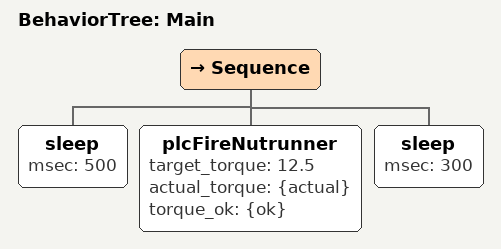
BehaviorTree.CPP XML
<root BTCPP_format="4" main_tree_to_execute="Main">
  <BehaviorTree ID="Main">
    <Sequence>
      <sleep msec="500"/>
      <plcFireNutrunner target_torque="12.5" actual_torque="{actual}" torque_ok="{ok}"/>
      <sleep msec="300"/>
    </Sequence>
  </BehaviorTree>
</root>
